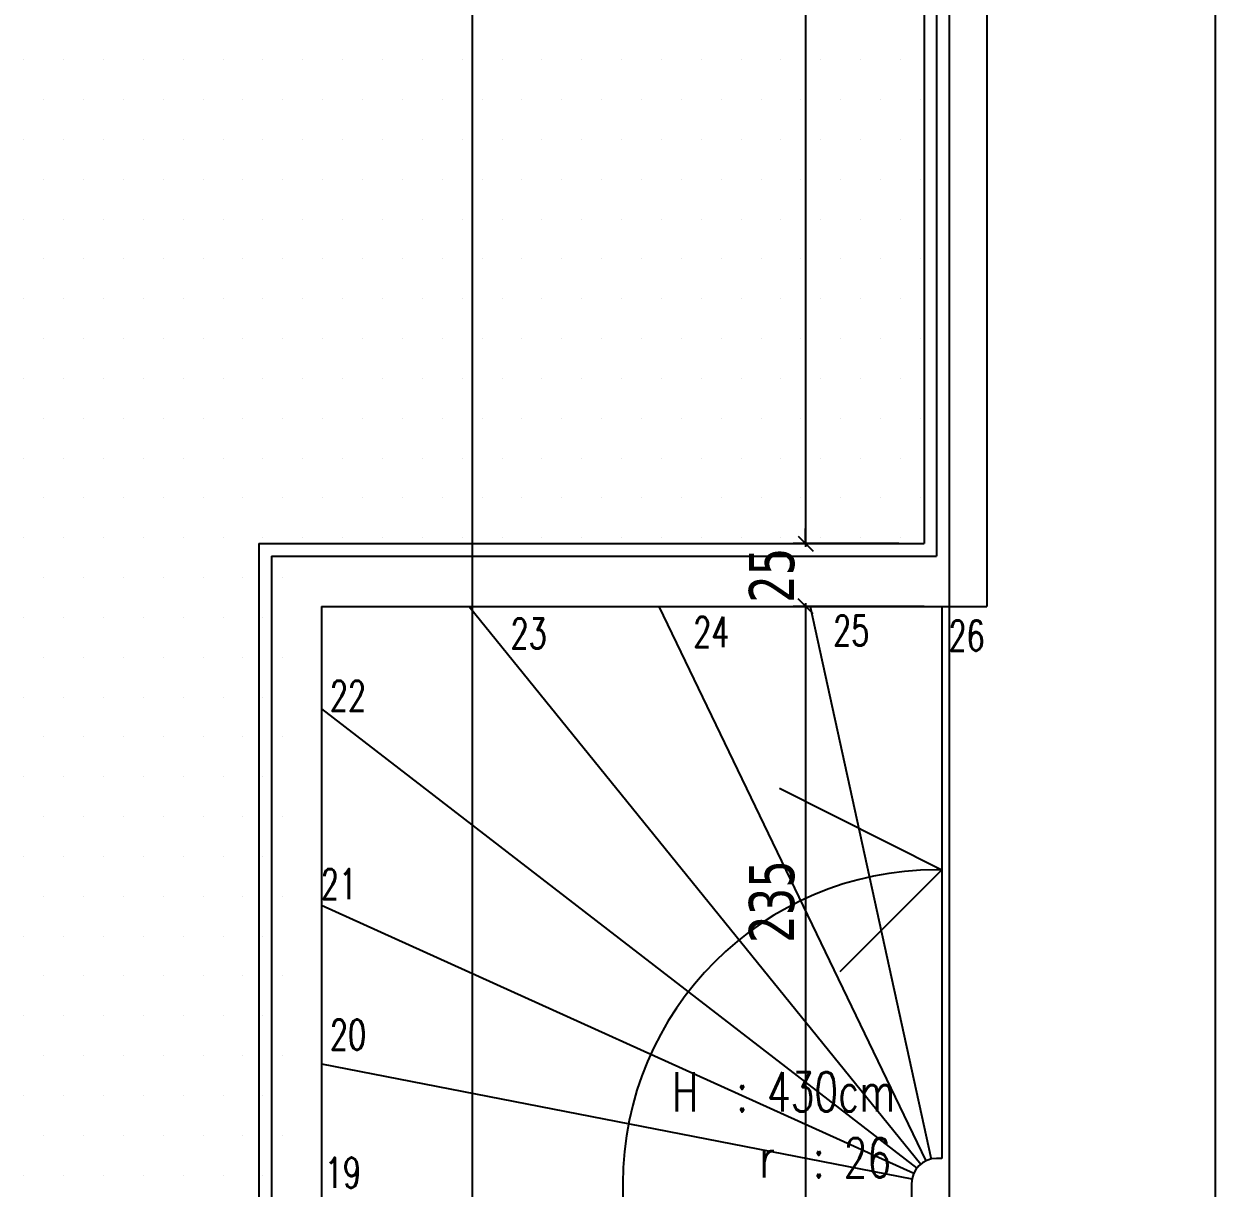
# Model space of a CAD drawing. Header units: millimetres. Extents: x 43168.9 to 43194.6, y -25545.1 to -25543.4.
# Drawn here: x 43175.4691 to 43175.5641, y -25544.0973 to -25544.0045 of the extents above; entities that cross this region are included whole.
import ezdxf
from ezdxf.enums import TextEntityAlignment as Align

# ---------------------------------------------------------------- set-up
doc = ezdxf.new("R2010")
doc.units = ezdxf.units.MM
doc.header["$LTSCALE"] = 200
doc.linetypes.add('DASHDOT2', pattern=[0.5, 0.25, -0.125, 0, -0.125])
for name, color, linetype in [('aks_sgh', 5, 'DASHDOT2'), ('cam_sgh', 1, 'Continuous'), ('gor-4_sgh', 17, 'Continuous'), ('merdi_sgh', 3, 'Continuous'), ('olcuic_sgh', 183, 'Continuous'), ('sembol_sgh', 8, 'Continuous'), ('tarama-zemin_sgh', 197, 'Continuous'), ('yazi-merdi_sgh', 9, 'Continuous')]:
    doc.layers.add(name, color=color, linetype=linetype)
doc.styles.add('dim', font='VERDANA.TTF', dxfattribs={"width": 0.7})
doc.styles.add('text3', font='simplex8.shx', dxfattribs={"width": 0.7})

msp = doc.modelspace()

# ---------------------------------------------------------------- linework, layer by layer
at = {"color": 0, "linetype": 'ByBlock', "lineweight": -2}
for p, q in [((43175.530838, -25544.045319), (43175.532038, -25544.046519)), ((43175.530838, -25544.045319), (43175.532038, -25544.046519)), ((43175.532038, -25544.051519), (43175.530838, -25544.050319)), ((43175.532038, -25544.051519), (43175.530838, -25544.050319))]:
    msp.add_line(p, q, dxfattribs=at)
at = {"layer": 'aks_sgh'}
for p, q in [((43175.504879, -25543.740919), (43175.504879, -25544.609919)), ((43175.542879, -25543.740919), (43175.542879, -25544.609919))]:
    msp.add_line(p, q, dxfattribs=at)
at = {"layer": 'cam_sgh'}
for p, q in [((43175.540879, -25543.91391), (43175.540879, -25544.045919)), ((43175.541879, -25543.989919), (43175.541879, -25544.046919)), ((43175.487879, -25544.045919), (43175.487879, -25544.280919)), ((43175.487879, -25544.045919), (43175.540879, -25544.045919)), ((43175.488879, -25544.046919), (43175.488879, -25544.279919)), ((43175.488879, -25544.046919), (43175.541879, -25544.046919))]:
    msp.add_line(p, q, dxfattribs=at)
at = {"layer": 'gor-4_sgh'}
for p, q in [((43175.545879, -25543.989919), (43175.545879, -25544.050919)), ((43175.492879, -25544.050919), (43175.492879, -25544.275919)), ((43175.492879, -25544.050919), (43175.545879, -25544.050919))]:
    msp.add_line(p, q, dxfattribs=at)
at = {"layer": 'merdi_sgh'}
for p, q in [((43175.504622, -25544.050919), (43175.540621, -25544.095365)), ((43175.519758, -25544.050919), (43175.541013, -25544.095117)), ((43175.531799, -25544.050919), (43175.541451, -25544.094966)), ((43175.542299, -25544.050919), (43175.542299, -25544.094919)), ((43175.492878, -25544.059086), (43175.540297, -25544.095697)), ((43175.492878, -25544.074744), (43175.540057, -25544.096095)), ((43175.492878, -25544.087371), (43175.539917, -25544.096537)), ((43175.542299, -25544.094919), (43175.54188, -25544.094919)), ((43175.53988, -25544.096919), (43175.53988, -25544.103619))]:
    msp.add_line(p, q, dxfattribs=at)
msp.add_arc((43175.54188, -25544.096919), 0.002, 90, 180, dxfattribs=at)
at = {"layer": 'olcuic_sgh'}
for p, q in [((43175.564073, -25543.870669), (43175.564073, -25544.546169)), ((43175.531438, -25543.91366), (43175.531438, -25544.046169)), ((43175.531438, -25544.045919), (43175.531438, -25544.044719)), ((43175.538879, -25544.045919), (43175.530438, -25544.045919)), ((43175.538879, -25544.045919), (43175.530438, -25544.045919)), ((43175.540879, -25544.050919), (43175.530438, -25544.050919)), ((43175.540879, -25544.050919), (43175.530438, -25544.050919)), ((43175.531438, -25544.050669), (43175.531438, -25544.098169)), ((43175.531438, -25544.050919), (43175.531438, -25544.052119))]:
    msp.add_line(p, q, dxfattribs=at)
at = {"layer": 'sembol_sgh'}
for p, q in [((43175.529355, -25544.0654), (43175.542299, -25544.071919)), ((43175.542299, -25544.071919), (43175.534167, -25544.080051)), ((43175.542299, -25544.071919), (43175.54188, -25544.071919)), ((43175.51688, -25544.096919), (43175.51688, -25544.103619))]:
    msp.add_line(p, q, dxfattribs=at)
msp.add_arc((43175.54188, -25544.096919), 0.025, 90, 180, dxfattribs=at)
at = {"layer": 'tarama-zemin_sgh'}
for p, q in [((43175.46915, -25544.00735), (43175.46915, -25544.00735)), ((43175.472325, -25544.00735), (43175.472325, -25544.00735)), ((43175.4755, -25544.00735), (43175.4755, -25544.00735)), ((43175.478675, -25544.00735), (43175.478675, -25544.00735)), ((43175.48185, -25544.00735), (43175.48185, -25544.00735)), ((43175.485025, -25544.00735), (43175.485025, -25544.00735)), ((43175.4882, -25544.00735), (43175.4882, -25544.00735)), ((43175.491375, -25544.00735), (43175.491375, -25544.00735)), ((43175.49455, -25544.00735), (43175.49455, -25544.00735)), ((43175.497725, -25544.00735), (43175.497725, -25544.00735)), ((43175.5009, -25544.00735), (43175.5009, -25544.00735)), ((43175.504075, -25544.00735), (43175.504075, -25544.00735)), ((43175.50725, -25544.00735), (43175.50725, -25544.00735)), ((43175.510425, -25544.00735), (43175.510425, -25544.00735)), ((43175.5136, -25544.00735), (43175.5136, -25544.00735)), ((43175.516775, -25544.00735), (43175.516775, -25544.00735)), ((43175.51995, -25544.00735), (43175.51995, -25544.00735)), ((43175.523125, -25544.00735), (43175.523125, -25544.00735)), ((43175.5263, -25544.00735), (43175.5263, -25544.00735)), ((43175.529475, -25544.00735), (43175.529475, -25544.00735)), ((43175.53265, -25544.00735), (43175.53265, -25544.00735)), ((43175.535825, -25544.00735), (43175.535825, -25544.00735)), ((43175.539, -25544.00735), (43175.539, -25544.00735)), ((43175.470737, -25544.010525), (43175.470737, -25544.010525)), ((43175.473912, -25544.010525), (43175.473912, -25544.010525)), ((43175.477087, -25544.010525), (43175.477087, -25544.010525)), ((43175.480262, -25544.010525), (43175.480262, -25544.010525)), ((43175.483437, -25544.010525), (43175.483437, -25544.010525)), ((43175.486612, -25544.010525), (43175.486612, -25544.010525)), ((43175.489787, -25544.010525), (43175.489787, -25544.010525)), ((43175.492962, -25544.010525), (43175.492962, -25544.010525)), ((43175.496137, -25544.010525), (43175.496137, -25544.010525)), ((43175.499312, -25544.010525), (43175.499312, -25544.010525)), ((43175.502487, -25544.010525), (43175.502487, -25544.010525)), ((43175.505662, -25544.010525), (43175.505662, -25544.010525)), ((43175.508837, -25544.010525), (43175.508837, -25544.010525)), ((43175.512012, -25544.010525), (43175.512012, -25544.010525)), ((43175.515187, -25544.010525), (43175.515187, -25544.010525)), ((43175.518362, -25544.010525), (43175.518362, -25544.010525)), ((43175.521537, -25544.010525), (43175.521537, -25544.010525)), ((43175.524712, -25544.010525), (43175.524712, -25544.010525)), ((43175.527887, -25544.010525), (43175.527887, -25544.010525)), ((43175.531062, -25544.010525), (43175.531062, -25544.010525)), ((43175.534237, -25544.010525), (43175.534237, -25544.010525)), ((43175.537412, -25544.010525), (43175.537412, -25544.010525)), ((43175.540587, -25544.010525), (43175.540587, -25544.010525)), ((43175.46915, -25544.0137), (43175.46915, -25544.0137)), ((43175.472325, -25544.0137), (43175.472325, -25544.0137)), ((43175.4755, -25544.0137), (43175.4755, -25544.0137)), ((43175.478675, -25544.0137), (43175.478675, -25544.0137)), ((43175.48185, -25544.0137), (43175.48185, -25544.0137)), ((43175.485025, -25544.0137), (43175.485025, -25544.0137)), ((43175.4882, -25544.0137), (43175.4882, -25544.0137)), ((43175.491375, -25544.0137), (43175.491375, -25544.0137)), ((43175.49455, -25544.0137), (43175.49455, -25544.0137)), ((43175.497725, -25544.0137), (43175.497725, -25544.0137)), ((43175.5009, -25544.0137), (43175.5009, -25544.0137)), ((43175.504075, -25544.0137), (43175.504075, -25544.0137)), ((43175.50725, -25544.0137), (43175.50725, -25544.0137)), ((43175.510425, -25544.0137), (43175.510425, -25544.0137)), ((43175.5136, -25544.0137), (43175.5136, -25544.0137)), ((43175.516775, -25544.0137), (43175.516775, -25544.0137)), ((43175.51995, -25544.0137), (43175.51995, -25544.0137)), ((43175.523125, -25544.0137), (43175.523125, -25544.0137)), ((43175.5263, -25544.0137), (43175.5263, -25544.0137)), ((43175.529475, -25544.0137), (43175.529475, -25544.0137)), ((43175.53265, -25544.0137), (43175.53265, -25544.0137)), ((43175.535825, -25544.0137), (43175.535825, -25544.0137)), ((43175.539, -25544.0137), (43175.539, -25544.0137)), ((43175.470737, -25544.016875), (43175.470737, -25544.016875)), ((43175.473912, -25544.016875), (43175.473912, -25544.016875)), ((43175.477087, -25544.016875), (43175.477087, -25544.016875)), ((43175.480262, -25544.016875), (43175.480262, -25544.016875)), ((43175.483437, -25544.016875), (43175.483437, -25544.016875)), ((43175.486612, -25544.016875), (43175.486612, -25544.016875)), ((43175.489787, -25544.016875), (43175.489787, -25544.016875)), ((43175.492962, -25544.016875), (43175.492962, -25544.016875)), ((43175.496137, -25544.016875), (43175.496137, -25544.016875)), ((43175.499312, -25544.016875), (43175.499312, -25544.016875)), ((43175.502487, -25544.016875), (43175.502487, -25544.016875)), ((43175.505662, -25544.016875), (43175.505662, -25544.016875)), ((43175.508837, -25544.016875), (43175.508837, -25544.016875)), ((43175.512012, -25544.016875), (43175.512012, -25544.016875)), ((43175.515187, -25544.016875), (43175.515187, -25544.016875)), ((43175.518362, -25544.016875), (43175.518362, -25544.016875)), ((43175.521537, -25544.016875), (43175.521537, -25544.016875)), ((43175.524712, -25544.016875), (43175.524712, -25544.016875)), ((43175.527887, -25544.016875), (43175.527887, -25544.016875)), ((43175.531062, -25544.016875), (43175.531062, -25544.016875)), ((43175.534237, -25544.016875), (43175.534237, -25544.016875)), ((43175.537412, -25544.016875), (43175.537412, -25544.016875)), ((43175.540587, -25544.016875), (43175.540587, -25544.016875)), ((43175.46915, -25544.02005), (43175.46915, -25544.02005)), ((43175.472325, -25544.02005), (43175.472325, -25544.02005)), ((43175.4755, -25544.02005), (43175.4755, -25544.02005)), ((43175.478675, -25544.02005), (43175.478675, -25544.02005)), ((43175.48185, -25544.02005), (43175.48185, -25544.02005)), ((43175.485025, -25544.02005), (43175.485025, -25544.02005)), ((43175.4882, -25544.02005), (43175.4882, -25544.02005)), ((43175.491375, -25544.02005), (43175.491375, -25544.02005)), ((43175.49455, -25544.02005), (43175.49455, -25544.02005)), ((43175.497725, -25544.02005), (43175.497725, -25544.02005)), ((43175.5009, -25544.02005), (43175.5009, -25544.02005)), ((43175.504075, -25544.02005), (43175.504075, -25544.02005)), ((43175.50725, -25544.02005), (43175.50725, -25544.02005)), ((43175.510425, -25544.02005), (43175.510425, -25544.02005)), ((43175.5136, -25544.02005), (43175.5136, -25544.02005)), ((43175.516775, -25544.02005), (43175.516775, -25544.02005)), ((43175.51995, -25544.02005), (43175.51995, -25544.02005)), ((43175.523125, -25544.02005), (43175.523125, -25544.02005)), ((43175.5263, -25544.02005), (43175.5263, -25544.02005)), ((43175.529475, -25544.02005), (43175.529475, -25544.02005)), ((43175.53265, -25544.02005), (43175.53265, -25544.02005)), ((43175.535825, -25544.02005), (43175.535825, -25544.02005)), ((43175.539, -25544.02005), (43175.539, -25544.02005)), ((43175.470737, -25544.023225), (43175.470737, -25544.023225)), ((43175.473912, -25544.023225), (43175.473912, -25544.023225)), ((43175.477087, -25544.023225), (43175.477087, -25544.023225)), ((43175.480262, -25544.023225), (43175.480262, -25544.023225)), ((43175.483437, -25544.023225), (43175.483437, -25544.023225)), ((43175.486612, -25544.023225), (43175.486612, -25544.023225)), ((43175.489787, -25544.023225), (43175.489787, -25544.023225)), ((43175.492962, -25544.023225), (43175.492962, -25544.023225)), ((43175.496137, -25544.023225), (43175.496137, -25544.023225)), ((43175.499312, -25544.023225), (43175.499312, -25544.023225)), ((43175.502487, -25544.023225), (43175.502487, -25544.023225)), ((43175.505662, -25544.023225), (43175.505662, -25544.023225)), ((43175.508837, -25544.023225), (43175.508837, -25544.023225)), ((43175.512012, -25544.023225), (43175.512012, -25544.023225)), ((43175.515187, -25544.023225), (43175.515187, -25544.023225)), ((43175.518362, -25544.023225), (43175.518362, -25544.023225)), ((43175.521537, -25544.023225), (43175.521537, -25544.023225)), ((43175.524712, -25544.023225), (43175.524712, -25544.023225)), ((43175.527887, -25544.023225), (43175.527887, -25544.023225)), ((43175.531062, -25544.023225), (43175.531062, -25544.023225)), ((43175.534237, -25544.023225), (43175.534237, -25544.023225)), ((43175.537412, -25544.023225), (43175.537412, -25544.023225)), ((43175.540587, -25544.023225), (43175.540587, -25544.023225)), ((43175.46915, -25544.0264), (43175.46915, -25544.0264)), ((43175.472325, -25544.0264), (43175.472325, -25544.0264)), ((43175.4755, -25544.0264), (43175.4755, -25544.0264)), ((43175.478675, -25544.0264), (43175.478675, -25544.0264)), ((43175.48185, -25544.0264), (43175.48185, -25544.0264)), ((43175.485025, -25544.0264), (43175.485025, -25544.0264)), ((43175.4882, -25544.0264), (43175.4882, -25544.0264)), ((43175.491375, -25544.0264), (43175.491375, -25544.0264)), ((43175.49455, -25544.0264), (43175.49455, -25544.0264)), ((43175.497725, -25544.0264), (43175.497725, -25544.0264)), ((43175.5009, -25544.0264), (43175.5009, -25544.0264)), ((43175.504075, -25544.0264), (43175.504075, -25544.0264)), ((43175.50725, -25544.0264), (43175.50725, -25544.0264)), ((43175.510425, -25544.0264), (43175.510425, -25544.0264)), ((43175.5136, -25544.0264), (43175.5136, -25544.0264)), ((43175.516775, -25544.0264), (43175.516775, -25544.0264)), ((43175.51995, -25544.0264), (43175.51995, -25544.0264)), ((43175.523125, -25544.0264), (43175.523125, -25544.0264)), ((43175.5263, -25544.0264), (43175.5263, -25544.0264)), ((43175.529475, -25544.0264), (43175.529475, -25544.0264)), ((43175.53265, -25544.0264), (43175.53265, -25544.0264)), ((43175.535825, -25544.0264), (43175.535825, -25544.0264)), ((43175.539, -25544.0264), (43175.539, -25544.0264)), ((43175.470737, -25544.029575), (43175.470737, -25544.029575)), ((43175.473912, -25544.029575), (43175.473912, -25544.029575)), ((43175.477087, -25544.029575), (43175.477087, -25544.029575)), ((43175.480262, -25544.029575), (43175.480262, -25544.029575)), ((43175.483437, -25544.029575), (43175.483437, -25544.029575)), ((43175.486612, -25544.029575), (43175.486612, -25544.029575)), ((43175.489787, -25544.029575), (43175.489787, -25544.029575)), ((43175.492962, -25544.029575), (43175.492962, -25544.029575)), ((43175.496137, -25544.029575), (43175.496137, -25544.029575)), ((43175.499312, -25544.029575), (43175.499312, -25544.029575)), ((43175.502487, -25544.029575), (43175.502487, -25544.029575)), ((43175.505662, -25544.029575), (43175.505662, -25544.029575)), ((43175.508837, -25544.029575), (43175.508837, -25544.029575)), ((43175.512012, -25544.029575), (43175.512012, -25544.029575)), ((43175.515187, -25544.029575), (43175.515187, -25544.029575)), ((43175.518362, -25544.029575), (43175.518362, -25544.029575)), ((43175.521537, -25544.029575), (43175.521537, -25544.029575)), ((43175.524712, -25544.029575), (43175.524712, -25544.029575)), ((43175.527887, -25544.029575), (43175.527887, -25544.029575)), ((43175.531062, -25544.029575), (43175.531062, -25544.029575)), ((43175.534237, -25544.029575), (43175.534237, -25544.029575)), ((43175.537412, -25544.029575), (43175.537412, -25544.029575)), ((43175.540587, -25544.029575), (43175.540587, -25544.029575)), ((43175.46915, -25544.03275), (43175.46915, -25544.03275)), ((43175.472325, -25544.03275), (43175.472325, -25544.03275)), ((43175.4755, -25544.03275), (43175.4755, -25544.03275)), ((43175.478675, -25544.03275), (43175.478675, -25544.03275)), ((43175.48185, -25544.03275), (43175.48185, -25544.03275)), ((43175.485025, -25544.03275), (43175.485025, -25544.03275)), ((43175.4882, -25544.03275), (43175.4882, -25544.03275)), ((43175.491375, -25544.03275), (43175.491375, -25544.03275)), ((43175.49455, -25544.03275), (43175.49455, -25544.03275)), ((43175.497725, -25544.03275), (43175.497725, -25544.03275)), ((43175.5009, -25544.03275), (43175.5009, -25544.03275)), ((43175.504075, -25544.03275), (43175.504075, -25544.03275)), ((43175.50725, -25544.03275), (43175.50725, -25544.03275)), ((43175.510425, -25544.03275), (43175.510425, -25544.03275)), ((43175.5136, -25544.03275), (43175.5136, -25544.03275)), ((43175.516775, -25544.03275), (43175.516775, -25544.03275)), ((43175.51995, -25544.03275), (43175.51995, -25544.03275)), ((43175.523125, -25544.03275), (43175.523125, -25544.03275)), ((43175.5263, -25544.03275), (43175.5263, -25544.03275)), ((43175.529475, -25544.03275), (43175.529475, -25544.03275)), ((43175.53265, -25544.03275), (43175.53265, -25544.03275)), ((43175.535825, -25544.03275), (43175.535825, -25544.03275)), ((43175.539, -25544.03275), (43175.539, -25544.03275)), ((43175.470737, -25544.035925), (43175.470737, -25544.035925)), ((43175.473912, -25544.035925), (43175.473912, -25544.035925)), ((43175.477087, -25544.035925), (43175.477087, -25544.035925)), ((43175.480262, -25544.035925), (43175.480262, -25544.035925)), ((43175.483437, -25544.035925), (43175.483437, -25544.035925)), ((43175.486612, -25544.035925), (43175.486612, -25544.035925)), ((43175.489787, -25544.035925), (43175.489787, -25544.035925)), ((43175.492962, -25544.035925), (43175.492962, -25544.035925)), ((43175.496137, -25544.035925), (43175.496137, -25544.035925)), ((43175.499312, -25544.035925), (43175.499312, -25544.035925)), ((43175.502487, -25544.035925), (43175.502487, -25544.035925)), ((43175.505662, -25544.035925), (43175.505662, -25544.035925)), ((43175.508837, -25544.035925), (43175.508837, -25544.035925)), ((43175.512012, -25544.035925), (43175.512012, -25544.035925)), ((43175.515187, -25544.035925), (43175.515187, -25544.035925)), ((43175.518362, -25544.035925), (43175.518362, -25544.035925)), ((43175.521537, -25544.035925), (43175.521537, -25544.035925)), ((43175.524712, -25544.035925), (43175.524712, -25544.035925)), ((43175.527887, -25544.035925), (43175.527887, -25544.035925)), ((43175.531062, -25544.035925), (43175.531062, -25544.035925)), ((43175.534237, -25544.035925), (43175.534237, -25544.035925)), ((43175.537412, -25544.035925), (43175.537412, -25544.035925)), ((43175.540587, -25544.035925), (43175.540587, -25544.035925)), ((43175.46915, -25544.0391), (43175.46915, -25544.0391)), ((43175.472325, -25544.0391), (43175.472325, -25544.0391)), ((43175.4755, -25544.0391), (43175.4755, -25544.0391)), ((43175.478675, -25544.0391), (43175.478675, -25544.0391)), ((43175.48185, -25544.0391), (43175.48185, -25544.0391)), ((43175.485025, -25544.0391), (43175.485025, -25544.0391)), ((43175.4882, -25544.0391), (43175.4882, -25544.0391)), ((43175.491375, -25544.0391), (43175.491375, -25544.0391)), ((43175.49455, -25544.0391), (43175.49455, -25544.0391)), ((43175.497725, -25544.0391), (43175.497725, -25544.0391)), ((43175.5009, -25544.0391), (43175.5009, -25544.0391)), ((43175.504075, -25544.0391), (43175.504075, -25544.0391)), ((43175.50725, -25544.0391), (43175.50725, -25544.0391)), ((43175.510425, -25544.0391), (43175.510425, -25544.0391)), ((43175.5136, -25544.0391), (43175.5136, -25544.0391)), ((43175.516775, -25544.0391), (43175.516775, -25544.0391)), ((43175.51995, -25544.0391), (43175.51995, -25544.0391)), ((43175.523125, -25544.0391), (43175.523125, -25544.0391)), ((43175.5263, -25544.0391), (43175.5263, -25544.0391)), ((43175.529475, -25544.0391), (43175.529475, -25544.0391)), ((43175.53265, -25544.0391), (43175.53265, -25544.0391)), ((43175.535825, -25544.0391), (43175.535825, -25544.0391)), ((43175.539, -25544.0391), (43175.539, -25544.0391)), ((43175.470737, -25544.042275), (43175.470737, -25544.042275)), ((43175.473912, -25544.042275), (43175.473912, -25544.042275)), ((43175.477087, -25544.042275), (43175.477087, -25544.042275)), ((43175.480262, -25544.042275), (43175.480262, -25544.042275)), ((43175.483437, -25544.042275), (43175.483437, -25544.042275)), ((43175.486612, -25544.042275), (43175.486612, -25544.042275)), ((43175.489787, -25544.042275), (43175.489787, -25544.042275)), ((43175.492962, -25544.042275), (43175.492962, -25544.042275)), ((43175.496137, -25544.042275), (43175.496137, -25544.042275)), ((43175.499312, -25544.042275), (43175.499312, -25544.042275)), ((43175.502487, -25544.042275), (43175.502487, -25544.042275)), ((43175.505662, -25544.042275), (43175.505662, -25544.042275)), ((43175.508837, -25544.042275), (43175.508837, -25544.042275)), ((43175.512012, -25544.042275), (43175.512012, -25544.042275)), ((43175.515187, -25544.042275), (43175.515187, -25544.042275)), ((43175.518362, -25544.042275), (43175.518362, -25544.042275)), ((43175.521537, -25544.042275), (43175.521537, -25544.042275)), ((43175.524712, -25544.042275), (43175.524712, -25544.042275)), ((43175.527887, -25544.042275), (43175.527887, -25544.042275)), ((43175.531062, -25544.042275), (43175.531062, -25544.042275)), ((43175.534237, -25544.042275), (43175.534237, -25544.042275)), ((43175.537412, -25544.042275), (43175.537412, -25544.042275)), ((43175.540587, -25544.042275), (43175.540587, -25544.042275)), ((43175.46915, -25544.04545), (43175.46915, -25544.04545)), ((43175.472325, -25544.04545), (43175.472325, -25544.04545)), ((43175.4755, -25544.04545), (43175.4755, -25544.04545)), ((43175.478675, -25544.04545), (43175.478675, -25544.04545)), ((43175.48185, -25544.04545), (43175.48185, -25544.04545)), ((43175.485025, -25544.04545), (43175.485025, -25544.04545)), ((43175.4882, -25544.04545), (43175.4882, -25544.04545)), ((43175.491375, -25544.04545), (43175.491375, -25544.04545)), ((43175.49455, -25544.04545), (43175.49455, -25544.04545)), ((43175.497725, -25544.04545), (43175.497725, -25544.04545)), ((43175.5009, -25544.04545), (43175.5009, -25544.04545)), ((43175.504075, -25544.04545), (43175.504075, -25544.04545)), ((43175.50725, -25544.04545), (43175.50725, -25544.04545)), ((43175.510425, -25544.04545), (43175.510425, -25544.04545)), ((43175.5136, -25544.04545), (43175.5136, -25544.04545)), ((43175.516775, -25544.04545), (43175.516775, -25544.04545)), ((43175.51995, -25544.04545), (43175.51995, -25544.04545)), ((43175.523125, -25544.04545), (43175.523125, -25544.04545)), ((43175.5263, -25544.04545), (43175.5263, -25544.04545)), ((43175.529475, -25544.04545), (43175.529475, -25544.04545)), ((43175.53265, -25544.04545), (43175.53265, -25544.04545)), ((43175.535825, -25544.04545), (43175.535825, -25544.04545)), ((43175.539, -25544.04545), (43175.539, -25544.04545)), ((43175.470737, -25544.048625), (43175.470737, -25544.048625)), ((43175.473912, -25544.048625), (43175.473912, -25544.048625)), ((43175.477087, -25544.048625), (43175.477087, -25544.048625)), ((43175.480262, -25544.048625), (43175.480262, -25544.048625)), ((43175.483437, -25544.048625), (43175.483437, -25544.048625)), ((43175.486612, -25544.048625), (43175.486612, -25544.048625)), ((43175.489787, -25544.048625), (43175.489787, -25544.048625)), ((43175.46915, -25544.0518), (43175.46915, -25544.0518)), ((43175.472325, -25544.0518), (43175.472325, -25544.0518)), ((43175.4755, -25544.0518), (43175.4755, -25544.0518)), ((43175.478675, -25544.0518), (43175.478675, -25544.0518)), ((43175.48185, -25544.0518), (43175.48185, -25544.0518)), ((43175.485025, -25544.0518), (43175.485025, -25544.0518)), ((43175.4882, -25544.0518), (43175.4882, -25544.0518)), ((43175.470737, -25544.054975), (43175.470737, -25544.054975)), ((43175.473912, -25544.054975), (43175.473912, -25544.054975)), ((43175.477087, -25544.054975), (43175.477087, -25544.054975)), ((43175.480262, -25544.054975), (43175.480262, -25544.054975)), ((43175.483437, -25544.054975), (43175.483437, -25544.054975)), ((43175.486612, -25544.054975), (43175.486612, -25544.054975)), ((43175.489787, -25544.054975), (43175.489787, -25544.054975)), ((43175.46915, -25544.05815), (43175.46915, -25544.05815)), ((43175.472325, -25544.05815), (43175.472325, -25544.05815)), ((43175.4755, -25544.05815), (43175.4755, -25544.05815)), ((43175.478675, -25544.05815), (43175.478675, -25544.05815)), ((43175.48185, -25544.05815), (43175.48185, -25544.05815)), ((43175.485025, -25544.05815), (43175.485025, -25544.05815)), ((43175.4882, -25544.05815), (43175.4882, -25544.05815)), ((43175.470737, -25544.061325), (43175.470737, -25544.061325)), ((43175.473912, -25544.061325), (43175.473912, -25544.061325)), ((43175.477087, -25544.061325), (43175.477087, -25544.061325)), ((43175.480262, -25544.061325), (43175.480262, -25544.061325)), ((43175.483437, -25544.061325), (43175.483437, -25544.061325)), ((43175.486612, -25544.061325), (43175.486612, -25544.061325)), ((43175.489787, -25544.061325), (43175.489787, -25544.061325)), ((43175.46915, -25544.0645), (43175.46915, -25544.0645)), ((43175.472325, -25544.0645), (43175.472325, -25544.0645)), ((43175.4755, -25544.0645), (43175.4755, -25544.0645)), ((43175.478675, -25544.0645), (43175.478675, -25544.0645)), ((43175.48185, -25544.0645), (43175.48185, -25544.0645)), ((43175.485025, -25544.0645), (43175.485025, -25544.0645)), ((43175.4882, -25544.0645), (43175.4882, -25544.0645)), ((43175.470737, -25544.067675), (43175.470737, -25544.067675)), ((43175.473912, -25544.067675), (43175.473912, -25544.067675)), ((43175.477087, -25544.067675), (43175.477087, -25544.067675)), ((43175.480262, -25544.067675), (43175.480262, -25544.067675)), ((43175.483437, -25544.067675), (43175.483437, -25544.067675)), ((43175.486612, -25544.067675), (43175.486612, -25544.067675)), ((43175.489787, -25544.067675), (43175.489787, -25544.067675)), ((43175.46915, -25544.07085), (43175.46915, -25544.07085)), ((43175.472325, -25544.07085), (43175.472325, -25544.07085)), ((43175.4755, -25544.07085), (43175.4755, -25544.07085)), ((43175.478675, -25544.07085), (43175.478675, -25544.07085)), ((43175.48185, -25544.07085), (43175.48185, -25544.07085)), ((43175.485025, -25544.07085), (43175.485025, -25544.07085)), ((43175.4882, -25544.07085), (43175.4882, -25544.07085)), ((43175.470737, -25544.074025), (43175.470737, -25544.074025)), ((43175.473912, -25544.074025), (43175.473912, -25544.074025)), ((43175.477087, -25544.074025), (43175.477087, -25544.074025)), ((43175.480262, -25544.074025), (43175.480262, -25544.074025)), ((43175.483437, -25544.074025), (43175.483437, -25544.074025)), ((43175.486612, -25544.074025), (43175.486612, -25544.074025)), ((43175.489787, -25544.074025), (43175.489787, -25544.074025)), ((43175.46915, -25544.0772), (43175.46915, -25544.0772)), ((43175.472325, -25544.0772), (43175.472325, -25544.0772)), ((43175.4755, -25544.0772), (43175.4755, -25544.0772)), ((43175.478675, -25544.0772), (43175.478675, -25544.0772)), ((43175.48185, -25544.0772), (43175.48185, -25544.0772)), ((43175.485025, -25544.0772), (43175.485025, -25544.0772)), ((43175.4882, -25544.0772), (43175.4882, -25544.0772)), ((43175.470737, -25544.080375), (43175.470737, -25544.080375)), ((43175.473912, -25544.080375), (43175.473912, -25544.080375)), ((43175.477087, -25544.080375), (43175.477087, -25544.080375)), ((43175.480262, -25544.080375), (43175.480262, -25544.080375)), ((43175.483437, -25544.080375), (43175.483437, -25544.080375)), ((43175.486612, -25544.080375), (43175.486612, -25544.080375)), ((43175.489787, -25544.080375), (43175.489787, -25544.080375)), ((43175.46915, -25544.08355), (43175.46915, -25544.08355)), ((43175.472325, -25544.08355), (43175.472325, -25544.08355)), ((43175.4755, -25544.08355), (43175.4755, -25544.08355)), ((43175.478675, -25544.08355), (43175.478675, -25544.08355)), ((43175.48185, -25544.08355), (43175.48185, -25544.08355)), ((43175.485025, -25544.08355), (43175.485025, -25544.08355)), ((43175.4882, -25544.08355), (43175.4882, -25544.08355)), ((43175.470737, -25544.086725), (43175.470737, -25544.086725)), ((43175.473912, -25544.086725), (43175.473912, -25544.086725)), ((43175.477087, -25544.086725), (43175.477087, -25544.086725)), ((43175.480262, -25544.086725), (43175.480262, -25544.086725)), ((43175.483437, -25544.086725), (43175.483437, -25544.086725)), ((43175.486612, -25544.086725), (43175.486612, -25544.086725)), ((43175.489787, -25544.086725), (43175.489787, -25544.086725)), ((43175.46915, -25544.0899), (43175.46915, -25544.0899)), ((43175.472325, -25544.0899), (43175.472325, -25544.0899)), ((43175.4755, -25544.0899), (43175.4755, -25544.0899)), ((43175.478675, -25544.0899), (43175.478675, -25544.0899)), ((43175.48185, -25544.0899), (43175.48185, -25544.0899)), ((43175.485025, -25544.0899), (43175.485025, -25544.0899)), ((43175.4882, -25544.0899), (43175.4882, -25544.0899)), ((43175.470737, -25544.093075), (43175.470737, -25544.093075)), ((43175.473912, -25544.093075), (43175.473912, -25544.093075)), ((43175.477087, -25544.093075), (43175.477087, -25544.093075)), ((43175.480262, -25544.093075), (43175.480262, -25544.093075)), ((43175.483437, -25544.093075), (43175.483437, -25544.093075)), ((43175.486612, -25544.093075), (43175.486612, -25544.093075)), ((43175.489787, -25544.093075), (43175.489787, -25544.093075)), ((43175.46915, -25544.09625), (43175.46915, -25544.09625)), ((43175.472325, -25544.09625), (43175.472325, -25544.09625)), ((43175.4755, -25544.09625), (43175.4755, -25544.09625)), ((43175.478675, -25544.09625), (43175.478675, -25544.09625)), ((43175.48185, -25544.09625), (43175.48185, -25544.09625)), ((43175.485025, -25544.09625), (43175.485025, -25544.09625)), ((43175.4882, -25544.09625), (43175.4882, -25544.09625))]:
    msp.add_line(p, q, dxfattribs=at)

# ---------------------------------------------------------------- texts
at = {"layer": 'olcuic_sgh', "color": 2, "style": 'dim', "width": 0.7}
for s, p in [('25', (43175.530526, -25544.050636)), ('235', (43175.530526, -25544.077738))]:
    msp.add_text(s, height=0.0036, rotation=90, dxfattribs=at).set_placement(p)
at = {"layer": 'yazi-merdi_sgh', "style": 'text3', "width": 0.7}
for s, p in [('23', (43175.510812, -25544.054284)), ('24', (43175.525369, -25544.054163)), ('25', (43175.536518, -25544.054048)), ('26', (43175.545708, -25544.054451)), ('22', (43175.496417, -25544.059251)), ('21', (43175.495697, -25544.074251)), ('20', (43175.496417, -25544.086251)), ('19', (43175.496017, -25544.097251)), ('19', (43175.496017, -25544.097251))]:
    msp.add_text(s, height=0.0024, dxfattribs=at).set_placement(p, align=Align.RIGHT)
for s, p in [('H  : 430cm', (43175.520803, -25544.091178)), ('r  : 26', (43175.527764, -25544.096441))]:
    msp.add_text(s, height=0.00315, dxfattribs=at).set_placement(p)

doc.saveas('drawing.dxf')
